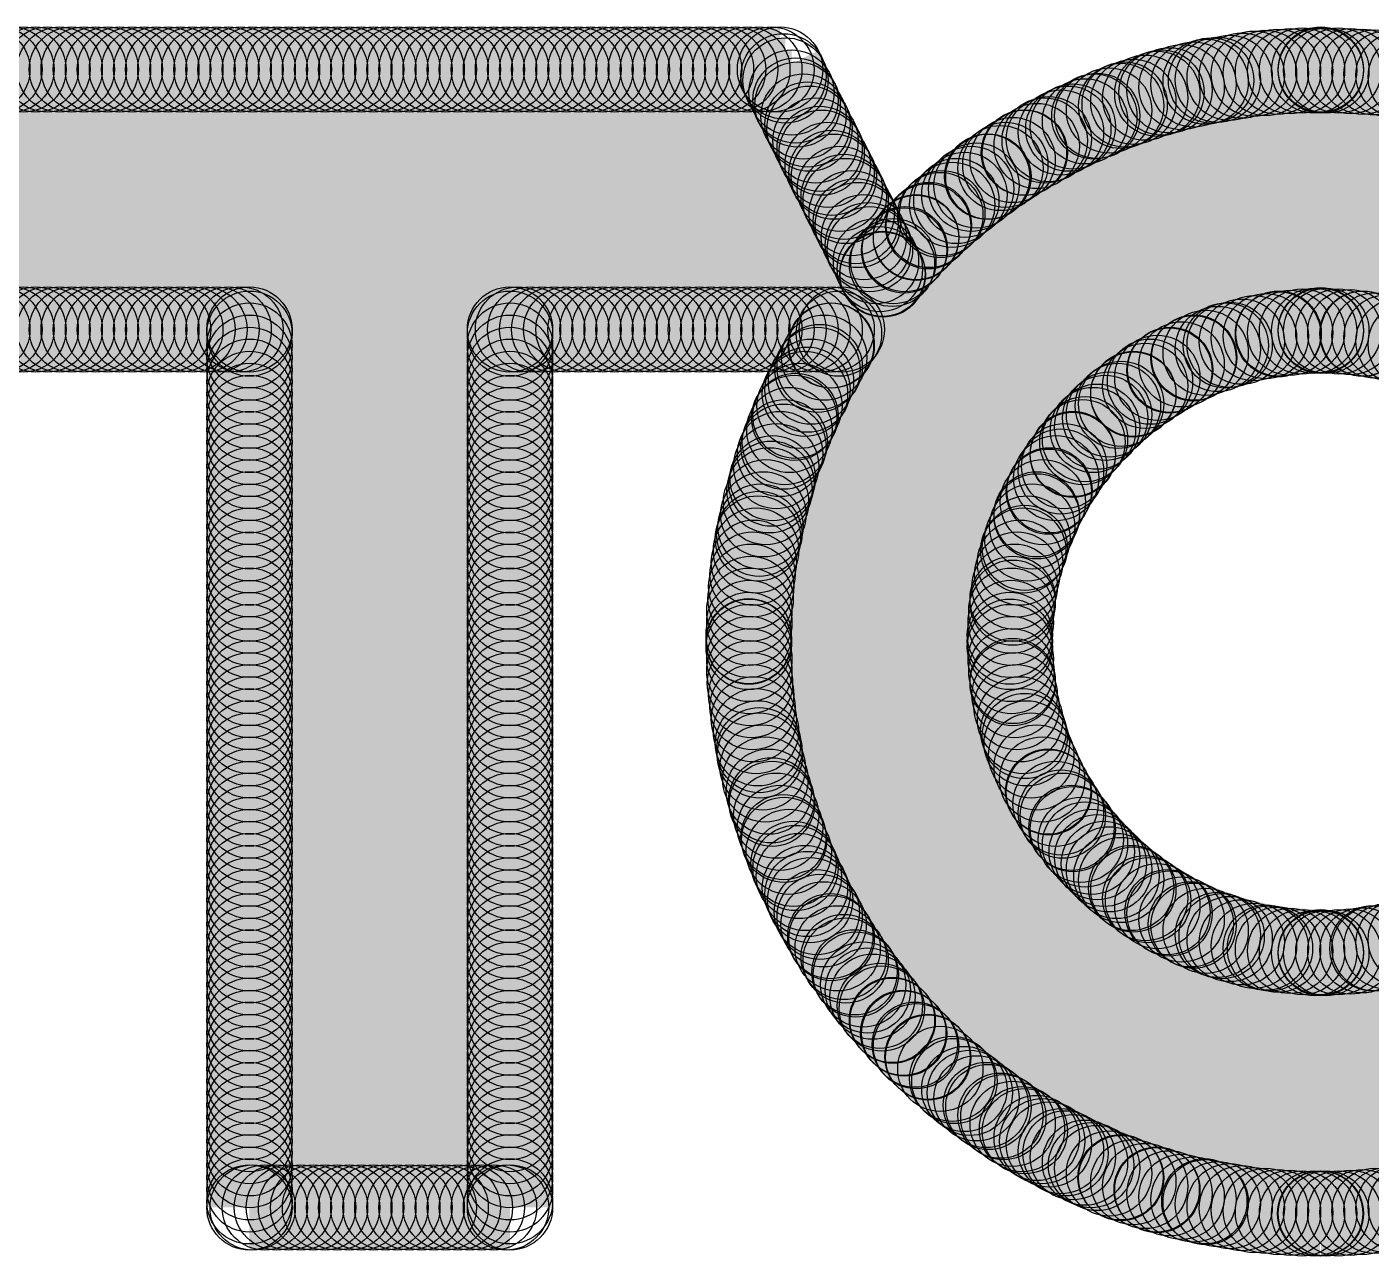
# Model space of a CAD drawing. Extents: x 100 to 134.1, y 89.7 to 148.
# Drawn here: x 126.578 to 128.155, y 115.029 to 116.472 of the extents above; entities that cross this region are included whole.
import ezdxf

# ---------------------------------------------------------------- set-up
doc = ezdxf.new("R2010")
doc.units = 0
doc.layers.get('0').update_dxf_attribs({"linetype": 'CONTINUOUS'})
doc.layers.add('SILK-BOTTOM_PHO', color=5, linetype='CONTINUOUS')

# ---------------------------------------------------------------- blocks, each defined once
blk = doc.blocks.new('ROUND_1')
blk.add_circle((0, 0), 0.05)

msp = doc.modelspace()

# ---------------------------------------------------------------- linework, layer by layer
at = {"layer": 'SILK-BOTTOM_PHO', "const_width": 0.100076}
for points in [[(127.461518, 116.421916), (126.141226, 116.421916)], [(126.531878, 116.421916), (126.531878, 116.116862)], [(126.546102, 116.421916), (126.546102, 116.116862)], [(126.560072, 116.421916), (126.560072, 116.116862)], [(126.574296, 116.421916), (126.574296, 116.116862)], [(126.58852, 116.421916), (126.58852, 116.116862)], [(126.60249, 116.421916), (126.60249, 116.116862)], [(126.616714, 116.421916), (126.616714, 116.116862)], [(126.630938, 116.421916), (126.630938, 116.116862)], [(126.644908, 116.421916), (126.644908, 116.116862)], [(126.659132, 116.421916), (126.659132, 116.116862)], [(126.673356, 116.421916), (126.673356, 116.116862)], [(126.687326, 116.421916), (126.687326, 116.116862)], [(126.70155, 116.421916), (126.70155, 116.116862)], [(126.715774, 116.421916), (126.715774, 116.116862)], [(126.729998, 116.421916), (126.729998, 116.116862)], [(126.743968, 116.421916), (126.743968, 116.116862)], [(126.758192, 116.421916), (126.758192, 116.116862)], [(126.772416, 116.421916), (126.772416, 116.116862)], [(126.786386, 116.421916), (126.786386, 116.116862)], [(126.80061, 116.421916), (126.80061, 116.116862)], [(126.814834, 116.421916), (126.814834, 116.116862)], [(126.828804, 116.421916), (126.828804, 116.116862)], [(126.843028, 116.421916), (126.843028, 115.086638)], [(126.857252, 116.421916), (126.857252, 115.086638)], [(126.871476, 116.421916), (126.871476, 115.086638)], [(126.885446, 116.421916), (126.885446, 115.086638)], [(126.89967, 116.421916), (126.89967, 115.086638)], [(126.913894, 116.421916), (126.913894, 115.086638)], [(126.927864, 116.421916), (126.927864, 115.086638)], [(126.942088, 116.421916), (126.942088, 115.086638)], [(126.956312, 116.421916), (126.956312, 115.086638)], [(126.970282, 116.421916), (126.970282, 115.086638)], [(126.984506, 116.421916), (126.984506, 115.086638)], [(126.99873, 116.421916), (126.99873, 115.086638)], [(127.0127, 116.421916), (127.0127, 115.086638)], [(127.026924, 116.421916), (127.026924, 115.086638)], [(127.041148, 116.421916), (127.041148, 115.086638)], [(127.055372, 116.421916), (127.055372, 115.086638)], [(127.069342, 116.421916), (127.069342, 115.086638)], [(127.083566, 116.421916), (127.083566, 115.086638)], [(127.09779, 116.421916), (127.09779, 115.086638)], [(127.11176, 116.421916), (127.11176, 115.086638)], [(127.125984, 116.421916), (127.125984, 115.086638)], [(127.140208, 116.421916), (127.140208, 115.086638)], [(127.154178, 116.421916), (127.154178, 116.116862)], [(127.168402, 116.421916), (127.168402, 116.116862)], [(127.182626, 116.421916), (127.182626, 116.116862)], [(127.196596, 116.421916), (127.196596, 116.116862)], [(127.21082, 116.421916), (127.21082, 116.116862)], [(127.225044, 116.421916), (127.225044, 116.116862)], [(127.239268, 116.421916), (127.239268, 116.116862)], [(127.253238, 116.421916), (127.253238, 116.116862)], [(127.267462, 116.421916), (127.267462, 116.116862)], [(127.281686, 116.421916), (127.281686, 116.116862)], [(127.295656, 116.421916), (127.295656, 116.116862)], [(127.30988, 116.421916), (127.30988, 116.116862)], [(127.324104, 116.421916), (127.324104, 116.116862)], [(127.338074, 116.421916), (127.338074, 116.116862)], [(127.352298, 116.421916), (127.352298, 116.116862)], [(127.366522, 116.421916), (127.366522, 116.116862)], [(127.380492, 116.421916), (127.380492, 116.116862)], [(127.394716, 116.421916), (127.394716, 116.116862)], [(127.40894, 116.421916), (127.40894, 116.116862)], [(127.423164, 116.421916), (127.423164, 116.116862)], [(127.437134, 116.421916), (127.437134, 116.116862)], [(127.451358, 116.421916), (127.451358, 116.116862)], [(127.461518, 116.421916), (127.581914, 116.181378)], [(128.045464, 116.419376), (128.045464, 116.111274)], [(128.059688, 116.420138), (128.059688, 116.113052)], [(128.073658, 116.4209), (128.073658, 116.114576)], [(128.087882, 116.4209), (128.087882, 116.115338)], [(128.095756, 116.421916), (128.095756, 116.4209)], [(128.102106, 116.4209), (128.102106, 116.115338)], [(128.11633, 116.4209), (128.11633, 116.114576)], [(128.1303, 116.420138), (128.1303, 116.113814)], [(128.144524, 116.419376), (128.144524, 116.112036)], [(128.158748, 116.418614), (128.158748, 116.10975)], [(127.467868, 116.409216), (126.141226, 116.409216)], [(127.465582, 116.414042), (127.465582, 116.116862)], [(127.946404, 116.40439), (127.946404, 116.08308)], [(127.960628, 116.407692), (127.960628, 116.08943)], [(128.224788, 116.409216), (127.966978, 116.409216)], [(127.974852, 116.409978), (127.974852, 116.094002)], [(127.988822, 116.412264), (127.988822, 116.098828)], [(128.003046, 116.414804), (128.003046, 116.102638)], [(128.01727, 116.41709), (128.01727, 116.106702)], [(128.03124, 116.417852), (128.03124, 116.108988)], [(128.172718, 116.41709), (128.172718, 116.107464)], [(128.186942, 116.415566), (128.186942, 116.1034)], [(128.201166, 116.41328), (128.201166, 116.09959)], [(127.47498, 116.394992), (126.141226, 116.394992)], [(127.889762, 116.388896), (127.889762, 116.050822)], [(127.903986, 116.393468), (127.903986, 116.06022)], [(128.283716, 116.394992), (127.908812, 116.394992)], [(127.91821, 116.397532), (127.91821, 116.068856)], [(127.932434, 116.401342), (127.932434, 116.075968)], [(127.482092, 116.381022), (126.141226, 116.381022)], [(127.479552, 116.385594), (127.479552, 116.116862)], [(127.847344, 116.37391), (127.847344, 116.01704)], [(127.861568, 116.379244), (127.861568, 116.02974)], [(128.326134, 116.381022), (127.865632, 116.381022)], [(127.875792, 116.38407), (127.875792, 116.040662)], [(127.48895, 116.366798), (126.141226, 116.366798)], [(127.493776, 116.3574), (127.493776, 116.116862)], [(127.804926, 116.355114), (127.804926, 115.969796)], [(127.81915, 116.36121), (127.81915, 115.988084)], [(128.362202, 116.366798), (127.830072, 116.366798)], [(127.833374, 116.36756), (127.833374, 116.002816)], [(127.496062, 116.352574), (126.141226, 116.352574)], [(127.776732, 116.340128), (127.776732, 115.926616)], [(127.790956, 116.348002), (127.790956, 115.950238)], [(128.392936, 116.352574), (127.799592, 116.352574)], [(127.503174, 116.338604), (126.141226, 116.338604)], [(127.510286, 116.32438), (126.141226, 116.32438)], [(127.508, 116.328952), (127.508, 116.116862)], [(128.44399, 116.32438), (127.747522, 116.32438)], [(127.748538, 116.32438), (127.748538, 115.860576)], [(127.762508, 116.332254), (127.762508, 115.89766)], [(128.419606, 116.338604), (127.771906, 116.338604)], [(127.517398, 116.310156), (126.141226, 116.310156)], [(128.46685, 116.310156), (127.725678, 116.310156)], [(127.734314, 116.315744), (127.734314, 115.796314)], [(127.52451, 116.296186), (126.141226, 116.296186)], [(127.52197, 116.300758), (127.52197, 116.116862)], [(128.48717, 116.296186), (127.704342, 116.296186)], [(127.705866, 116.296186), (127.705866, 115.204494)], [(127.72009, 116.306346), (127.72009, 115.194334)], [(127.531622, 116.281962), (126.141226, 116.281962)], [(128.505966, 116.281962), (127.685546, 116.281962)], [(127.691896, 116.285772), (127.691896, 115.214654)], [(127.53848, 116.267738), (126.141226, 116.267738)], [(127.536194, 116.272564), (127.536194, 115.380516)], [(127.663448, 116.263166), (127.663448, 115.237514)], [(128.523238, 116.267738), (127.668274, 116.267738)], [(127.677672, 116.27485), (127.677672, 115.225576)], [(127.545592, 116.253514), (126.457202, 116.253514)], [(127.649478, 116.251228), (127.649478, 115.249198)], [(128.54051, 116.253514), (127.651764, 116.253514)], [(127.552704, 116.239544), (126.464314, 116.239544)], [(127.550418, 116.244116), (127.550418, 115.359942)], [(127.635254, 116.23802), (127.635254, 115.26266)], [(128.555496, 116.239544), (127.636016, 116.239544)], [(127.559816, 116.22532), (126.471426, 116.22532)], [(127.564388, 116.215922), (127.564388, 115.341146)], [(128.570482, 116.22532), (127.62103, 116.22532)], [(127.62103, 116.224558), (127.62103, 115.275868)], [(127.566928, 116.211096), (126.478284, 116.211096)], [(127.60706, 116.209572), (127.60706, 115.290854)], [(128.583944, 116.211096), (127.607822, 116.211096)], [(127.57404, 116.197126), (126.485396, 116.197126)], [(128.60909, 116.182902), (126.492508, 116.182902)], [(127.578612, 116.187728), (127.578612, 115.323112)], [(127.592836, 116.193824), (127.592836, 115.306602)], [(128.597152, 116.197126), (127.59436, 116.197126)], [(128.620774, 116.168678), (126.49962, 116.168678)], [(128.631696, 116.154708), (126.506732, 116.154708)], [(128.64211, 116.140484), (126.513844, 116.140484)], [(128.65227, 116.12626), (126.520956, 116.12626)], [(126.839218, 116.116862), (126.525528, 116.116862)], [(126.839218, 116.116862), (126.839218, 115.086638)], [(127.14478, 116.112036), (126.839218, 116.112036)], [(127.533908, 116.116862), (127.14478, 116.116862)], [(127.14478, 116.116862), (127.14478, 115.086638)], [(128.046226, 116.112036), (127.530606, 116.112036)], [(129.032508, 116.112036), (128.145286, 116.112036)], [(127.14478, 116.098066), (126.839218, 116.098066)], [(127.98425, 116.098066), (127.521208, 116.098066)], [(127.52197, 116.098066), (127.52197, 115.402614)], [(127.14478, 116.083842), (126.839218, 116.083842)], [(127.508, 116.07292), (127.508, 115.42776)], [(127.947166, 116.083842), (127.513334, 116.083842)], [(127.14478, 116.069618), (126.839218, 116.069618)], [(127.14478, 116.055648), (126.839218, 116.055648)], [(127.89535, 116.055648), (127.49784, 116.055648)], [(127.918972, 116.069618), (127.50546, 116.069618)], [(127.14478, 116.041424), (126.839218, 116.041424)], [(127.875792, 116.041424), (127.490728, 116.041424)], [(127.493776, 116.04625), (127.493776, 115.45443)], [(127.14478, 116.0272), (126.839218, 116.0272)], [(127.857758, 116.0272), (127.484378, 116.0272)], [(127.14478, 116.01323), (126.839218, 116.01323)], [(127.842772, 116.01323), (127.478028, 116.01323)], [(127.479552, 116.015516), (127.479552, 115.48491)], [(127.14478, 115.999006), (126.839218, 115.999006)], [(127.828548, 115.999006), (127.47244, 115.999006)], [(127.14478, 115.984782), (126.839218, 115.984782)], [(127.465582, 115.979448), (127.465582, 115.521232)], [(127.816102, 115.984782), (127.467106, 115.984782)], [(127.14478, 115.970812), (126.839218, 115.970812)], [(127.804926, 115.970812), (127.461518, 115.970812)], [(127.14478, 115.956588), (126.839218, 115.956588)], [(127.794766, 115.956588), (127.456946, 115.956588)], [(127.14478, 115.942364), (126.839218, 115.942364)], [(127.451358, 115.936014), (127.451358, 115.564412)], [(127.785368, 115.942364), (127.452882, 115.942364)], [(127.14478, 115.92814), (126.839218, 115.92814)], [(127.14478, 115.91417), (126.839218, 115.91417)], [(127.76962, 115.91417), (127.445008, 115.91417)], [(127.777494, 115.92814), (127.449072, 115.92814)], [(127.14478, 115.899946), (126.839218, 115.899946)], [(127.762508, 115.899946), (127.44196, 115.899946)], [(127.14478, 115.885722), (126.839218, 115.885722)], [(127.757174, 115.885722), (127.438658, 115.885722)], [(127.14478, 115.871752), (126.839218, 115.871752)], [(127.751586, 115.871752), (127.43561, 115.871752)], [(127.437134, 115.877086), (127.437134, 115.62334)], [(127.14478, 115.857528), (126.839218, 115.857528)], [(127.74676, 115.857528), (127.433324, 115.857528)], [(127.14478, 115.843304), (126.839218, 115.843304)], [(127.74295, 115.843304), (127.430784, 115.843304)], [(127.14478, 115.829334), (126.839218, 115.829334)], [(127.739648, 115.829334), (127.42926, 115.829334)], [(127.14478, 115.81511), (126.839218, 115.81511)], [(127.7366, 115.81511), (127.427736, 115.81511)], [(127.14478, 115.800886), (126.839218, 115.800886)], [(127.734314, 115.800886), (127.426974, 115.800886)], [(127.14478, 115.786916), (126.839218, 115.786916)], [(127.14478, 115.772692), (126.839218, 115.772692)], [(127.73279, 115.786916), (127.42545, 115.786916)], [(127.732028, 115.772692), (127.42545, 115.772692)], [(127.14478, 115.758468), (126.839218, 115.758468)], [(127.731012, 115.758468), (127.424688, 115.758468)], [(127.14478, 115.744244), (126.839218, 115.744244)], [(127.731012, 115.744244), (127.424688, 115.744244)], [(127.14478, 115.730274), (126.839218, 115.730274)], [(127.732028, 115.730274), (127.42545, 115.730274)], [(127.14478, 115.71605), (126.839218, 115.71605)], [(127.73279, 115.71605), (127.42545, 115.71605)], [(127.14478, 115.701826), (126.839218, 115.701826)], [(127.734314, 115.701826), (127.426212, 115.701826)], [(127.734314, 115.704366), (127.734314, 115.184682)], [(127.14478, 115.687856), (126.839218, 115.687856)], [(127.7366, 115.687856), (127.427736, 115.687856)], [(127.14478, 115.673632), (126.839218, 115.673632)], [(127.738886, 115.673632), (127.42926, 115.673632)], [(127.14478, 115.659408), (126.839218, 115.659408)], [(127.74295, 115.659408), (127.430784, 115.659408)], [(127.14478, 115.645438), (126.839218, 115.645438)], [(127.14478, 115.631214), (126.839218, 115.631214)], [(127.74676, 115.645438), (127.433324, 115.645438)], [(127.750824, 115.631214), (127.43561, 115.631214)], [(127.748538, 115.63985), (127.748538, 115.176046)], [(127.14478, 115.61699), (126.839218, 115.61699)], [(127.756158, 115.61699), (127.437896, 115.61699)], [(127.14478, 115.60302), (126.839218, 115.60302)], [(127.762508, 115.60302), (127.441198, 115.60302)], [(127.762508, 115.60302), (127.762508, 115.168172)], [(127.14478, 115.588796), (126.839218, 115.588796)], [(127.768858, 115.588796), (127.444246, 115.588796)], [(127.14478, 115.574572), (126.839218, 115.574572)], [(127.77597, 115.574572), (127.44831, 115.574572)], [(127.776732, 115.57381), (127.776732, 115.160552)], [(127.14478, 115.560348), (126.839218, 115.560348)], [(127.784606, 115.560348), (127.45212, 115.560348)], [(127.14478, 115.546378), (126.839218, 115.546378)], [(127.793242, 115.546378), (127.456946, 115.546378)], [(127.790956, 115.550188), (127.790956, 115.152678)], [(127.14478, 115.532154), (126.839218, 115.532154)], [(127.803402, 115.532154), (127.461518, 115.532154)], [(127.804926, 115.53063), (127.804926, 115.145566)], [(127.14478, 115.51793), (126.839218, 115.51793)], [(127.14478, 115.50396), (126.839218, 115.50396)], [(127.814324, 115.51793), (127.466344, 115.51793)], [(127.827024, 115.50396), (127.471678, 115.50396)], [(127.81915, 115.512596), (127.81915, 115.139216)], [(127.14478, 115.489736), (126.839218, 115.489736)], [(127.841248, 115.489736), (127.477266, 115.489736)], [(127.833374, 115.49761), (127.833374, 115.132866)], [(127.14478, 115.475512), (126.839218, 115.475512)], [(127.85598, 115.475512), (127.483616, 115.475512)], [(127.847344, 115.483386), (127.847344, 115.126516)], [(127.14478, 115.461542), (126.839218, 115.461542)], [(127.873252, 115.461542), (127.490728, 115.461542)], [(127.861568, 115.47094), (127.861568, 115.121182)], [(127.875792, 115.459764), (127.875792, 115.116356)], [(127.14478, 115.447318), (126.839218, 115.447318)], [(127.893064, 115.447318), (127.496824, 115.447318)], [(127.889762, 115.449604), (127.889762, 115.111784)], [(127.14478, 115.433094), (126.839218, 115.433094)], [(127.915924, 115.433094), (127.504698, 115.433094)], [(127.903986, 115.440206), (127.903986, 115.106958)], [(127.91821, 115.43157), (127.91821, 115.103148)], [(127.14478, 115.41887), (126.839218, 115.41887)], [(127.943356, 115.41887), (127.512572, 115.41887)], [(127.932434, 115.424458), (127.932434, 115.099084)], [(127.946404, 115.417346), (127.946404, 115.096036)], [(127.960628, 115.41125), (127.960628, 115.092734)], [(127.14478, 115.4049), (126.839218, 115.4049)], [(127.979424, 115.4049), (127.520446, 115.4049)], [(127.974852, 115.406424), (127.974852, 115.090448)], [(127.988822, 115.401598), (127.988822, 115.088162)], [(128.003046, 115.397788), (128.003046, 115.085876)], [(128.01727, 115.393724), (128.01727, 115.083336)], [(128.186942, 115.397026), (128.186942, 115.085876)], [(128.201166, 115.400836), (128.201166, 115.0874)], [(127.14478, 115.390676), (126.839218, 115.390676)], [(128.036066, 115.390676), (127.529082, 115.390676)], [(128.03124, 115.391438), (128.03124, 115.082574)], [(128.045464, 115.389152), (128.045464, 115.08105)], [(128.059688, 115.387628), (128.059688, 115.080288)], [(128.073658, 115.386104), (128.073658, 115.079526)], [(128.087882, 115.385088), (128.087882, 115.079526)], [(128.102106, 115.385088), (128.102106, 115.079526)], [(128.11633, 115.386104), (128.11633, 115.079526)], [(128.1303, 115.386866), (128.1303, 115.080288)], [(128.144524, 115.38839), (128.144524, 115.08105)], [(129.894584, 115.390676), (128.156208, 115.390676)], [(128.158748, 115.390676), (128.158748, 115.082574)], [(128.172718, 115.392962), (128.172718, 115.083336)], [(127.14478, 115.376452), (126.839218, 115.376452)], [(127.14478, 115.362482), (126.839218, 115.362482)], [(128.653032, 115.376452), (127.53848, 115.376452)], [(128.642872, 115.362482), (127.548894, 115.362482)], [(127.14478, 115.348258), (126.839218, 115.348258)], [(128.632458, 115.348258), (127.559054, 115.348258)], [(127.14478, 115.334034), (126.839218, 115.334034)], [(128.621536, 115.334034), (127.569976, 115.334034)], [(127.14478, 115.320064), (126.839218, 115.320064)], [(128.610614, 115.320064), (127.580898, 115.320064)], [(127.14478, 115.30584), (126.839218, 115.30584)], [(128.597914, 115.30584), (127.593598, 115.30584)], [(127.14478, 115.291616), (126.839218, 115.291616)], [(128.585468, 115.291616), (127.606044, 115.291616)], [(127.14478, 115.277646), (126.839218, 115.277646)], [(128.571244, 115.277646), (127.619506, 115.277646)], [(127.14478, 115.263422), (126.839218, 115.263422)], [(128.55702, 115.263422), (127.634492, 115.263422)], [(127.14478, 115.249198), (126.839218, 115.249198)], [(128.541272, 115.249198), (127.649478, 115.249198)], [(127.14478, 115.234974), (126.839218, 115.234974)], [(127.14478, 115.221004), (126.839218, 115.221004)], [(128.524762, 115.234974), (127.665988, 115.234974)], [(128.50749, 115.221004), (127.684022, 115.221004)], [(127.14478, 115.20678), (126.839218, 115.20678)], [(128.488694, 115.20678), (127.702818, 115.20678)], [(127.14478, 115.192556), (126.839218, 115.192556)], [(128.468374, 115.192556), (127.723392, 115.192556)], [(127.14478, 115.178586), (126.839218, 115.178586)], [(128.446276, 115.178586), (127.745236, 115.178586)], [(127.14478, 115.164362), (126.839218, 115.164362)], [(128.421892, 115.164362), (127.768858, 115.164362)], [(127.14478, 115.150138), (126.839218, 115.150138)], [(128.395222, 115.150138), (127.79629, 115.150138)], [(127.14478, 115.136168), (126.839218, 115.136168)], [(128.36525, 115.136168), (127.826262, 115.136168)], [(127.14478, 115.121944), (126.839218, 115.121944)], [(128.329944, 115.121944), (127.860806, 115.121944)], [(127.14478, 115.10772), (126.839218, 115.10772)], [(128.287526, 115.10772), (127.903224, 115.10772)], [(127.14478, 115.09375), (126.839218, 115.09375)], [(127.14478, 115.086638), (126.839218, 115.086638)], [(128.231646, 115.09375), (127.959104, 115.09375)]]:
    msp.add_lwpolyline(points, dxfattribs=at)
for points in [[(128.095756, 116.421916, 0.221645), (127.581574, 116.18221)], [(128.665732, 116.105432, 0.2590632), (128.095756, 116.421996)], [(127.533908, 116.116862, 0.1454399), (127.425066, 115.750594)], [(128.095756, 116.115338, 0.4142136), (127.731012, 115.750594)], [(128.461262, 115.750594, 0.4142136), (128.095756, 116.1161)], [(127.424688, 115.751102, 0.4137704), (128.094994, 115.079526)], [(127.731012, 115.750594, 0.4129924), (128.095756, 115.386104)], [(128.095756, 115.385088, 0.4142136), (128.461262, 115.750594)], [(128.095756, 115.079526, 0.260049), (128.666748, 115.398042)]]:
    msp.add_lwpolyline(points, format="xyb", dxfattribs=at)

# ---------------------------------------------------------------- block references
at = {"layer": 'SILK-BOTTOM_PHO'}
for p in [(126.531878, 116.421916), (126.546102, 116.421916), (126.560072, 116.421916), (126.574296, 116.421916), (126.58852, 116.421916), (126.60249, 116.421916), (126.616714, 116.421916), (126.630938, 116.421916), (126.644908, 116.421916), (126.659132, 116.421916), (126.673356, 116.421916), (126.687326, 116.421916), (126.70155, 116.421916), (126.715774, 116.421916), (126.729998, 116.421916), (126.743968, 116.421916), (126.758192, 116.421916), (126.772416, 116.421916), (126.786386, 116.421916), (126.80061, 116.421916), (126.814834, 116.421916), (126.828804, 116.421916), (126.843028, 116.421916), (126.857252, 116.421916), (126.871476, 116.421916), (126.885446, 116.421916), (126.89967, 116.421916), (126.913894, 116.421916), (126.927864, 116.421916), (126.942088, 116.421916), (126.956312, 116.421916), (126.970282, 116.421916), (126.984506, 116.421916), (126.99873, 116.421916), (127.0127, 116.421916), (127.026924, 116.421916), (127.041148, 116.421916), (127.055372, 116.421916), (127.069342, 116.421916), (127.083566, 116.421916), (127.09779, 116.421916), (127.11176, 116.421916), (127.125984, 116.421916), (127.140208, 116.421916), (127.154178, 116.421916), (127.168402, 116.421916), (127.182626, 116.421916), (127.196596, 116.421916), (127.21082, 116.421916), (127.225044, 116.421916), (127.239268, 116.421916), (127.253238, 116.421916), (127.267462, 116.421916), (127.281686, 116.421916), (127.295656, 116.421916), (127.30988, 116.421916), (127.324104, 116.421916), (127.338074, 116.421916), (127.352298, 116.421916), (127.366522, 116.421916), (127.380492, 116.421916), (127.394716, 116.421916), (127.40894, 116.421916), (127.423164, 116.421916), (127.437134, 116.421916), (127.451358, 116.421916), (127.461518, 116.421916), (127.461518, 116.421916), (128.045464, 116.419376), (128.059688, 116.420138), (128.073658, 116.4209), (128.087882, 116.4209), (128.095756, 116.421996), (128.095756, 116.421916), (128.095756, 116.421916), (128.095756, 116.421916), (128.095756, 116.4209), (128.102106, 116.4209), (128.11633, 116.4209), (128.1303, 116.420138), (128.144524, 116.419376), (128.158748, 116.418614), (127.465582, 116.414042), (127.467868, 116.409216), (127.946404, 116.40439), (127.960628, 116.407692), (127.966978, 116.409216), (127.974852, 116.409978), (127.988822, 116.412264), (128.003046, 116.414804), (128.01727, 116.41709), (128.03124, 116.417852), (128.172718, 116.41709), (128.186942, 116.415566), (128.201166, 116.41328), (127.47498, 116.394992), (127.889762, 116.388896), (127.903986, 116.393468), (127.908812, 116.394992), (127.91821, 116.397532), (127.932434, 116.401342), (127.479552, 116.385594), (127.482092, 116.381022), (127.847344, 116.37391), (127.861568, 116.379244), (127.865632, 116.381022), (127.875792, 116.38407), (127.48895, 116.366798), (127.493776, 116.3574), (127.804926, 116.355114), (127.81915, 116.36121), (127.830072, 116.366798), (127.833374, 116.36756), (127.496062, 116.352574), (127.776732, 116.340128), (127.790956, 116.348002), (127.799592, 116.352574), (127.503174, 116.338604), (127.508, 116.328952), (127.510286, 116.32438), (127.747522, 116.32438), (127.748538, 116.32438), (127.762508, 116.332254), (127.771906, 116.338604), (127.517398, 116.310156), (127.725678, 116.310156), (127.734314, 116.315744), (127.52197, 116.300758), (127.52451, 116.296186), (127.704342, 116.296186), (127.705866, 116.296186), (127.72009, 116.306346), (127.531622, 116.281962), (127.685546, 116.281962), (127.691896, 116.285772), (127.536194, 116.272564), (127.53848, 116.267738), (127.663448, 116.263166), (127.668274, 116.267738), (127.677672, 116.27485), (127.545592, 116.253514), (127.649478, 116.251228), (127.651764, 116.253514), (127.550418, 116.244116), (127.552704, 116.239544), (127.635254, 116.23802), (127.636016, 116.239544), (127.559816, 116.22532), (127.564388, 116.215922), (127.62103, 116.22532), (127.62103, 116.224558), (127.566928, 116.211096), (127.60706, 116.209572), (127.607822, 116.211096), (127.57404, 116.197126), (127.578612, 116.187728), (127.581574, 116.18221), (127.592836, 116.193824), (127.59436, 116.197126), (127.581914, 116.181378), (126.531878, 116.116862), (126.546102, 116.116862), (126.560072, 116.116862), (126.574296, 116.116862), (126.58852, 116.116862), (126.60249, 116.116862), (126.616714, 116.116862), (126.630938, 116.116862), (126.644908, 116.116862), (126.659132, 116.116862), (126.673356, 116.116862), (126.687326, 116.116862), (126.70155, 116.116862), (126.715774, 116.116862), (126.729998, 116.116862), (126.743968, 116.116862), (126.758192, 116.116862), (126.772416, 116.116862), (126.786386, 116.116862), (126.80061, 116.116862), (126.814834, 116.116862), (126.828804, 116.116862), (126.839218, 116.116862), (126.839218, 116.116862), (126.839218, 116.112036), (127.14478, 116.116862), (127.14478, 116.112036), (127.154178, 116.116862), (127.168402, 116.116862), (127.182626, 116.116862), (127.196596, 116.116862), (127.21082, 116.116862), (127.225044, 116.116862), (127.239268, 116.116862), (127.253238, 116.116862), (127.267462, 116.116862), (127.281686, 116.116862), (127.295656, 116.116862), (127.30988, 116.116862), (127.324104, 116.116862), (127.338074, 116.116862), (127.352298, 116.116862), (127.366522, 116.116862), (127.380492, 116.116862), (127.394716, 116.116862), (127.40894, 116.116862), (127.423164, 116.116862), (127.437134, 116.116862), (127.451358, 116.116862), (127.465582, 116.116862), (127.479552, 116.116862), (127.493776, 116.116862), (127.508, 116.116862), (127.52197, 116.116862), (127.530606, 116.112036), (127.533908, 116.116862), (127.533908, 116.116862), (127.533908, 116.116862), (128.01727, 116.106702), (128.03124, 116.108988), (128.045464, 116.111274), (128.046226, 116.112036), (128.059688, 116.113052), (128.073658, 116.114576), (128.087882, 116.115338), (128.095756, 116.1161), (128.095756, 116.115338), (128.095756, 116.115338), (128.102106, 116.115338), (128.11633, 116.114576), (128.1303, 116.113814), (128.144524, 116.112036), (128.145286, 116.112036), (128.158748, 116.10975), (128.172718, 116.107464), (128.186942, 116.1034), (126.839218, 116.098066), (127.14478, 116.098066), (127.521208, 116.098066), (127.52197, 116.098066), (127.960628, 116.08943), (127.974852, 116.094002), (127.98425, 116.098066), (127.988822, 116.098828), (128.003046, 116.102638), (128.201166, 116.09959), (126.839218, 116.083842), (127.14478, 116.083842), (127.508, 116.07292), (127.513334, 116.083842), (127.932434, 116.075968), (127.946404, 116.08308), (127.947166, 116.083842), (126.839218, 116.069618), (126.839218, 116.055648), (127.14478, 116.069618), (127.14478, 116.055648), (127.49784, 116.055648), (127.50546, 116.069618), (127.89535, 116.055648), (127.903986, 116.06022), (127.91821, 116.068856), (127.918972, 116.069618), (126.839218, 116.041424), (127.14478, 116.041424), (127.490728, 116.041424), (127.493776, 116.04625), (127.875792, 116.041424), (127.875792, 116.040662), (127.889762, 116.050822), (126.839218, 116.0272), (127.14478, 116.0272), (127.484378, 116.0272), (127.857758, 116.0272), (127.861568, 116.02974), (126.839218, 116.01323), (127.14478, 116.01323), (127.478028, 116.01323), (127.479552, 116.015516), (127.842772, 116.01323), (127.847344, 116.01704), (126.839218, 115.999006), (127.14478, 115.999006), (127.47244, 115.999006), (127.828548, 115.999006), (127.833374, 116.002816), (126.839218, 115.984782), (127.14478, 115.984782), (127.465582, 115.979448), (127.467106, 115.984782), (127.816102, 115.984782), (127.81915, 115.988084), (126.839218, 115.970812), (127.14478, 115.970812), (127.461518, 115.970812), (127.804926, 115.970812), (127.804926, 115.969796), (126.839218, 115.956588), (127.14478, 115.956588), (127.456946, 115.956588), (127.790956, 115.950238), (127.794766, 115.956588), (126.839218, 115.942364), (127.14478, 115.942364), (127.451358, 115.936014), (127.452882, 115.942364), (127.785368, 115.942364), (126.839218, 115.92814), (126.839218, 115.91417), (127.14478, 115.92814), (127.14478, 115.91417), (127.445008, 115.91417), (127.449072, 115.92814), (127.76962, 115.91417), (127.776732, 115.926616), (127.777494, 115.92814), (126.839218, 115.899946), (127.14478, 115.899946), (127.44196, 115.899946), (127.762508, 115.899946), (126.839218, 115.885722), (127.14478, 115.885722), (127.438658, 115.885722), (127.757174, 115.885722), (127.762508, 115.89766), (126.839218, 115.871752), (127.14478, 115.871752), (127.43561, 115.871752), (127.437134, 115.877086), (127.751586, 115.871752), (126.839218, 115.857528), (127.14478, 115.857528), (127.433324, 115.857528), (127.74676, 115.857528), (127.748538, 115.860576), (126.839218, 115.843304), (127.14478, 115.843304), (127.430784, 115.843304), (127.74295, 115.843304), (126.839218, 115.829334), (127.14478, 115.829334), (127.42926, 115.829334), (127.739648, 115.829334), (126.839218, 115.81511), (127.14478, 115.81511), (127.427736, 115.81511), (127.7366, 115.81511), (126.839218, 115.800886), (127.14478, 115.800886), (127.426974, 115.800886), (127.734314, 115.800886), (127.734314, 115.796314), (126.839218, 115.786916), (126.839218, 115.772692), (127.14478, 115.786916), (127.14478, 115.772692), (127.42545, 115.786916), (127.42545, 115.772692), (127.732028, 115.772692), (127.73279, 115.786916), (126.839218, 115.758468), (127.14478, 115.758468), (127.424688, 115.758468), (127.731012, 115.758468), (126.839218, 115.744244), (127.14478, 115.744244), (127.424688, 115.751102), (127.424688, 115.750594), (127.424688, 115.744244), (127.425066, 115.750594), (127.731012, 115.750594), (127.731012, 115.750594), (127.731012, 115.750594), (127.731012, 115.744244), (126.839218, 115.730274), (127.14478, 115.730274), (127.42545, 115.730274), (127.732028, 115.730274), (126.839218, 115.71605), (127.14478, 115.71605), (127.42545, 115.71605), (127.73279, 115.71605), (126.839218, 115.701826), (127.14478, 115.701826), (127.426212, 115.701826), (127.734314, 115.704366), (127.734314, 115.701826), (126.839218, 115.687856), (127.14478, 115.687856), (127.427736, 115.687856), (127.7366, 115.687856), (126.839218, 115.673632), (127.14478, 115.673632), (127.42926, 115.673632), (127.738886, 115.673632), (126.839218, 115.659408), (127.14478, 115.659408), (127.430784, 115.659408), (127.74295, 115.659408), (126.839218, 115.645438), (126.839218, 115.631214), (127.14478, 115.645438), (127.14478, 115.631214), (127.433324, 115.645438), (127.43561, 115.631214), (127.74676, 115.645438), (127.748538, 115.63985), (127.750824, 115.631214), (126.839218, 115.61699), (127.14478, 115.61699), (127.437134, 115.62334), (127.437896, 115.61699), (127.756158, 115.61699), (126.839218, 115.60302), (127.14478, 115.60302), (127.441198, 115.60302), (127.762508, 115.60302), (127.762508, 115.60302), (126.839218, 115.588796), (127.14478, 115.588796), (127.444246, 115.588796), (127.768858, 115.588796), (126.839218, 115.574572), (127.14478, 115.574572), (127.44831, 115.574572), (127.77597, 115.574572), (127.776732, 115.57381), (126.839218, 115.560348), (127.14478, 115.560348), (127.451358, 115.564412), (127.45212, 115.560348), (127.784606, 115.560348), (126.839218, 115.546378), (127.14478, 115.546378), (127.456946, 115.546378), (127.790956, 115.550188), (127.793242, 115.546378), (126.839218, 115.532154), (127.14478, 115.532154), (127.461518, 115.532154), (127.465582, 115.521232), (127.803402, 115.532154), (127.804926, 115.53063), (126.839218, 115.51793), (126.839218, 115.50396), (127.14478, 115.51793), (127.14478, 115.50396), (127.466344, 115.51793), (127.471678, 115.50396), (127.814324, 115.51793), (127.81915, 115.512596), (127.827024, 115.50396), (126.839218, 115.489736), (127.14478, 115.489736), (127.477266, 115.489736), (127.833374, 115.49761), (127.841248, 115.489736), (126.839218, 115.475512), (127.14478, 115.475512), (127.479552, 115.48491), (127.483616, 115.475512), (127.847344, 115.483386), (127.85598, 115.475512), (126.839218, 115.461542), (127.14478, 115.461542), (127.490728, 115.461542), (127.861568, 115.47094), (127.873252, 115.461542), (127.875792, 115.459764), (126.839218, 115.447318), (127.14478, 115.447318), (127.493776, 115.45443), (127.496824, 115.447318), (127.889762, 115.449604), (127.893064, 115.447318), (126.839218, 115.433094), (127.14478, 115.433094), (127.504698, 115.433094), (127.508, 115.42776), (127.903986, 115.440206), (127.915924, 115.433094), (127.91821, 115.43157), (126.839218, 115.41887), (127.14478, 115.41887), (127.512572, 115.41887), (127.932434, 115.424458), (127.943356, 115.41887), (127.946404, 115.417346), (127.960628, 115.41125), (126.839218, 115.4049), (127.14478, 115.4049), (127.520446, 115.4049), (127.52197, 115.402614), (127.974852, 115.406424), (127.979424, 115.4049), (127.988822, 115.401598), (128.003046, 115.397788), (128.01727, 115.393724), (128.186942, 115.397026), (128.201166, 115.400836), (126.839218, 115.390676), (127.14478, 115.390676), (127.529082, 115.390676), (127.536194, 115.380516), (128.03124, 115.391438), (128.036066, 115.390676), (128.045464, 115.389152), (128.059688, 115.387628), (128.073658, 115.386104), (128.087882, 115.385088), (128.095756, 115.386104), (128.095756, 115.385088), (128.095756, 115.385088), (128.102106, 115.385088), (128.11633, 115.386104), (128.1303, 115.386866), (128.144524, 115.38839), (128.156208, 115.390676), (128.158748, 115.390676), (128.172718, 115.392962), (126.839218, 115.376452), (126.839218, 115.362482), (127.14478, 115.376452), (127.14478, 115.362482), (127.53848, 115.376452), (127.548894, 115.362482), (126.839218, 115.348258), (127.14478, 115.348258), (127.550418, 115.359942), (127.559054, 115.348258), (126.839218, 115.334034), (127.14478, 115.334034), (127.564388, 115.341146), (127.569976, 115.334034), (126.839218, 115.320064), (127.14478, 115.320064), (127.578612, 115.323112), (127.580898, 115.320064), (126.839218, 115.30584), (127.14478, 115.30584), (127.592836, 115.306602), (127.593598, 115.30584), (126.839218, 115.291616), (127.14478, 115.291616), (127.606044, 115.291616), (127.60706, 115.290854), (126.839218, 115.277646), (127.14478, 115.277646), (127.619506, 115.277646), (127.62103, 115.275868), (126.839218, 115.263422), (127.14478, 115.263422), (127.634492, 115.263422), (127.635254, 115.26266), (126.839218, 115.249198), (127.14478, 115.249198), (127.649478, 115.249198), (127.649478, 115.249198), (127.663448, 115.237514), (126.839218, 115.234974), (126.839218, 115.221004), (127.14478, 115.234974), (127.14478, 115.221004), (127.665988, 115.234974), (127.677672, 115.225576), (127.684022, 115.221004), (126.839218, 115.20678), (127.14478, 115.20678), (127.691896, 115.214654), (127.702818, 115.20678), (127.705866, 115.204494), (126.839218, 115.192556), (127.14478, 115.192556), (127.72009, 115.194334), (127.723392, 115.192556), (126.839218, 115.178586), (127.14478, 115.178586), (127.734314, 115.184682), (127.745236, 115.178586), (127.748538, 115.176046), (126.839218, 115.164362), (127.14478, 115.164362), (127.762508, 115.168172), (127.768858, 115.164362), (127.776732, 115.160552), (126.839218, 115.150138), (127.14478, 115.150138), (127.790956, 115.152678), (127.79629, 115.150138), (127.804926, 115.145566), (126.839218, 115.136168), (127.14478, 115.136168), (127.81915, 115.139216), (127.826262, 115.136168), (127.833374, 115.132866), (127.847344, 115.126516), (126.839218, 115.121944), (127.14478, 115.121944), (127.860806, 115.121944), (127.861568, 115.121182), (127.875792, 115.116356), (127.889762, 115.111784), (126.839218, 115.10772), (127.14478, 115.10772), (127.903224, 115.10772), (127.903986, 115.106958), (127.91821, 115.103148), (127.932434, 115.099084), (127.946404, 115.096036), (126.839218, 115.09375), (126.839218, 115.086638), (126.839218, 115.086638), (126.843028, 115.086638), (126.857252, 115.086638), (126.871476, 115.086638), (126.885446, 115.086638), (126.89967, 115.086638), (126.913894, 115.086638), (126.927864, 115.086638), (126.942088, 115.086638), (126.956312, 115.086638), (126.970282, 115.086638), (126.984506, 115.086638), (126.99873, 115.086638), (127.0127, 115.086638), (127.026924, 115.086638), (127.041148, 115.086638), (127.055372, 115.086638), (127.069342, 115.086638), (127.083566, 115.086638), (127.09779, 115.086638), (127.11176, 115.086638), (127.125984, 115.086638), (127.140208, 115.086638), (127.14478, 115.09375), (127.14478, 115.086638), (127.959104, 115.09375), (127.960628, 115.092734), (127.974852, 115.090448), (127.988822, 115.088162), (128.003046, 115.085876), (128.01727, 115.083336), (128.03124, 115.082574), (128.045464, 115.08105), (128.059688, 115.080288), (128.073658, 115.079526), (128.087882, 115.079526), (128.094994, 115.079526), (128.095756, 115.079526), (128.095756, 115.079526), (128.102106, 115.079526), (128.11633, 115.079526), (128.1303, 115.080288), (128.144524, 115.08105), (128.158748, 115.082574), (128.172718, 115.083336), (128.186942, 115.085876), (128.201166, 115.0874)]:
    msp.add_blockref('ROUND_1', p, dxfattribs=at)

doc.saveas('drawing.dxf')
